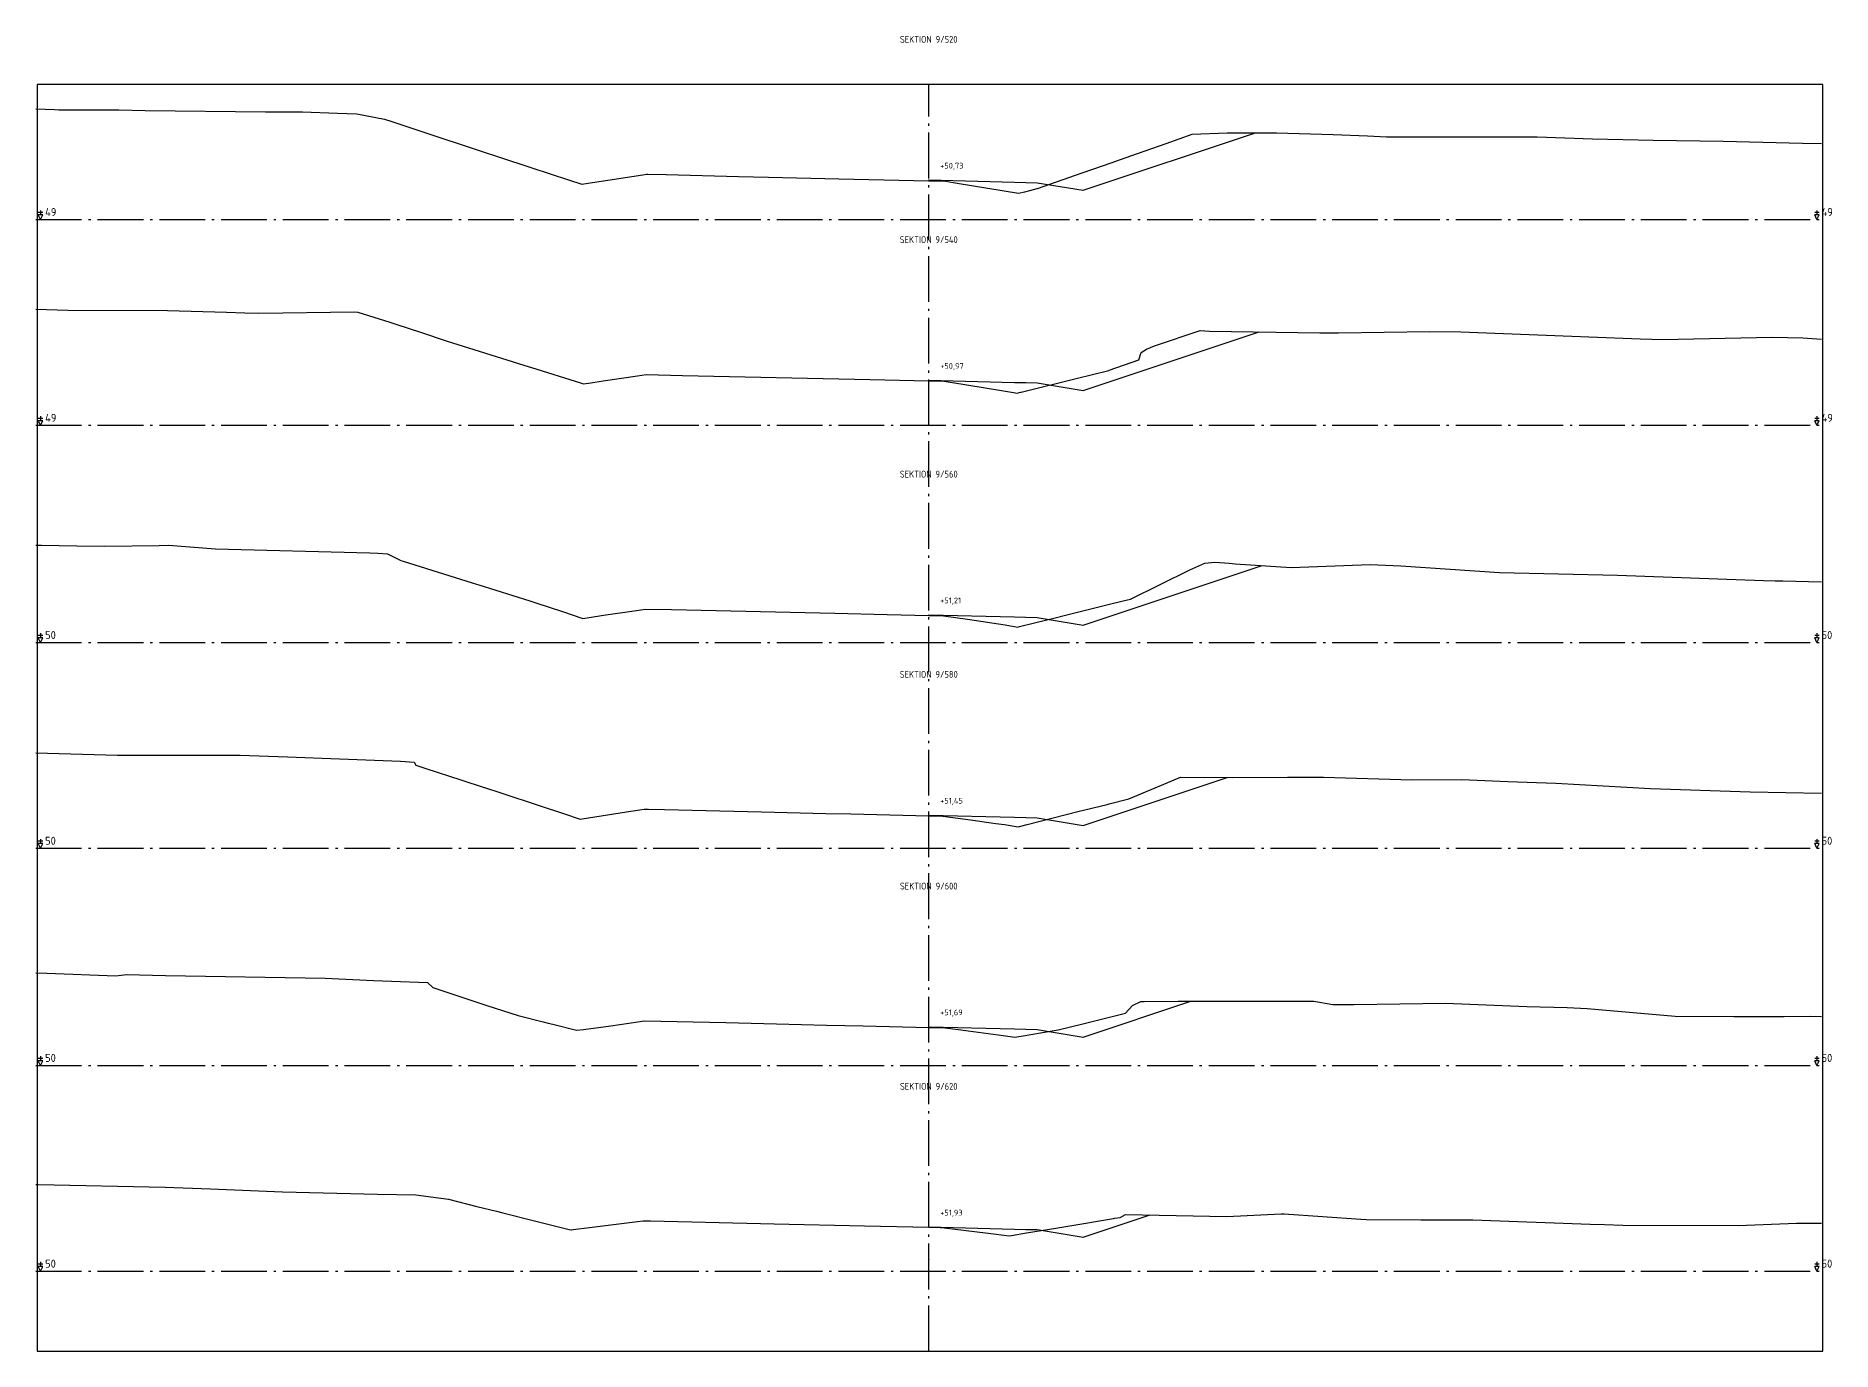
# Model space of a CAD drawing. Header units: metres. Extents: x 164066 to 165347, y 6228109 to 6230364.
# Drawn here: x 164323.6 to 164402.2, y 6229784.2 to 6229841.7 of the extents above; entities that cross this region are included whole.
import ezdxf
from ezdxf.enums import TextEntityAlignment as Align

# ---------------------------------------------------------------- set-up
doc = ezdxf.new("R2010")
doc.units = ezdxf.units.M
doc.header["$LTSCALE"] = 0.1
doc.linetypes.add('CENTRUMLINJE', pattern=[27, 20, -3, 1, -3])
for name, color, linetype in [('M-000', 7, 'Continuous'), ('M-372A', 3, 'Continuous'), ('M-374C', 6, 'Continuous'), ('M-378A', 7, 'CENTRUMLINJE'), ('M-378AT', 4, 'Continuous'), ('M-378B', 4, 'CENTRUMLINJE'), ('M-378BT', 4, 'Continuous'), ('T19202X', 4, 'Continuous')]:
    doc.layers.add(name, color=color, linetype=linetype)
doc.styles.add('ISO35', font='ISO3098', dxfattribs={"height": 3.5})
doc.styles.add('P_ISO_25', font='ISO', dxfattribs={"height": 2.5})
doc.styles.add('P_ISO_30', font='ISO', dxfattribs={"height": 3})

msp = doc.modelspace()

# ---------------------------------------------------------------- linework, layer by layer
at = {"layer": 'M-000'}
msp.add_lwpolyline([(164323.674, 6229784.154), (164401.774, 6229784.154), (164401.774, 6229839.554), (164323.674, 6229839.554), (164323.674, 6229784.154)], dxfattribs=at)
at = {"layer": 'M-372A', "color": 3, "linetype": 'Continuous'}
for points in [[(164323.624, 6229838.503), (164324.433, 6229838.464), (164324.626, 6229838.457), (164327.244, 6229838.45), (164328.402, 6229838.423), (164333.665, 6229838.364), (164335.282, 6229838.362), (164336.818, 6229838.313), (164337.663, 6229838.278), (164338.874, 6229838.042), (164339.187, 6229837.938), (164340.463, 6229837.516), (164343.147, 6229836.628), (164343.862, 6229836.392), (164345.312, 6229835.912), (164346.911, 6229835.383), (164347.496, 6229835.2), (164347.774, 6229835.243), (164347.867, 6229835.257), (164347.973, 6229835.274), (164350.173, 6229835.614), (164350.336, 6229835.637), (164350.393, 6229835.636), (164351.189, 6229835.619), (164354.359, 6229835.542), (164355.67, 6229835.511), (164358.749, 6229835.437), (164362.674, 6229835.343), (164363.415, 6229835.325), (164363.743, 6229835.273), (164363.92, 6229835.245), (164366.6, 6229834.801), (164366.873, 6229834.869), (164367.098, 6229834.925), (164367.423, 6229835.006), (164367.43, 6229835.008), (164369.381, 6229835.69), (164370.694, 6229836.15), (164370.814, 6229836.192), (164371.51, 6229836.435), (164373.063, 6229836.978), (164374.19, 6229837.382), (164375.731, 6229837.449), (164377.89, 6229837.439), (164380.357, 6229837.373), (164381.864, 6229837.31), (164382.698, 6229837.278), (164386.058, 6229837.273), (164389.291, 6229837.264), (164391.712, 6229837.178), (164394.357, 6229837.13), (164397.425, 6229837.076), (164400.895, 6229836.994), (164401.724, 6229836.984)], [(164323.624, 6229829.73), (164325.019, 6229829.69), (164329.374, 6229829.676), (164331.956, 6229829.606), (164332.768, 6229829.566), (164333.37, 6229829.564), (164337.558, 6229829.618), (164337.698, 6229829.601), (164339.104, 6229829.166), (164339.413, 6229829.064), (164340.45, 6229828.721), (164341.615, 6229828.335), (164342.544, 6229828.044), (164345.204, 6229827.209), (164345.263, 6229827.191), (164345.293, 6229827.181), (164347.436, 6229826.508), (164347.573, 6229826.466), (164347.902, 6229826.516), (164348.433, 6229826.598), (164349.933, 6229826.816), (164350.317, 6229826.872), (164351.901, 6229826.837), (164360.117, 6229826.657), (164362.674, 6229826.596), (164363.333, 6229826.58), (164363.63, 6229826.532), (164365.858, 6229826.179), (164366.559, 6229826.063), (164366.634, 6229826.082), (164366.687, 6229826.095), (164366.723, 6229826.104), (164366.885, 6229826.144), (164369.116, 6229826.699), (164370.555, 6229827.056), (164370.563, 6229827.058), (164371.862, 6229827.513), (164371.964, 6229827.833), (164372.205, 6229827.988), (164372.553, 6229828.131), (164374.553, 6229828.799), (164374.96, 6229828.777), (164379.778, 6229828.692), (164379.903, 6229828.692), (164380.59, 6229828.704), (164384.598, 6229828.752), (164385.949, 6229828.746), (164393.792, 6229828.431), (164394.297, 6229828.42), (164394.763, 6229828.41), (164399.569, 6229828.509), (164400.909, 6229828.481), (164401.724, 6229828.421)], [(164323.624, 6229819.413), (164323.868, 6229819.414), (164325.409, 6229819.382), (164326.632, 6229819.365), (164329.016, 6229819.401), (164329.422, 6229819.402), (164331.475, 6229819.252), (164338.233, 6229819.071), (164338.572, 6229819.064), (164338.996, 6229819.023), (164339.578, 6229818.743), (164339.694, 6229818.707), (164342.705, 6229817.761), (164342.889, 6229817.704), (164343, 6229817.669), (164345.225, 6229816.97), (164345.484, 6229816.886), (164346.659, 6229816.5), (164347.552, 6229816.208), (164347.828, 6229816.251), (164348.452, 6229816.347), (164349.79, 6229816.541), (164350.182, 6229816.598), (164350.285, 6229816.613), (164351.419, 6229816.588), (164358.565, 6229816.433), (164360.86, 6229816.379), (164362.674, 6229816.336), (164362.707, 6229816.335), (164363.317, 6229816.321), (164364.372, 6229816.178), (164366.013, 6229815.917), (164366.407, 6229815.855), (164366.577, 6229815.828), (164366.642, 6229815.844), (164367.841, 6229816.145), (164368.143, 6229816.221), (164368.662, 6229816.349), (164370.692, 6229816.853), (164371.371, 6229817.021), (164371.492, 6229817.051), (164374.098, 6229818.33), (164374.749, 6229818.626), (164375.184, 6229818.66), (164375.815, 6229818.624), (164376.084, 6229818.596), (164378.531, 6229818.435), (164381.98, 6229818.561), (164383.325, 6229818.505), (164387.64, 6229818.209), (164392.804, 6229818.099), (164397.188, 6229817.934), (164399.191, 6229817.866), (164399.702, 6229817.849), (164400.035, 6229817.843), (164401.724, 6229817.798)], [(164323.624, 6229810.326), (164327.198, 6229810.221), (164328.953, 6229810.221), (164332.563, 6229810.227), (164334.627, 6229810.153), (164339.564, 6229809.959), (164340.17, 6229809.921), (164340.235, 6229809.782), (164340.677, 6229809.643), (164340.685, 6229809.64), (164342.202, 6229809.143), (164343.231, 6229808.806), (164343.246, 6229808.801), (164343.954, 6229808.569), (164345.635, 6229808.018), (164346.749, 6229807.653), (164347.431, 6229807.429), (164347.523, 6229807.443), (164349.458, 6229807.743), (164350.037, 6229807.832), (164350.233, 6229807.861), (164350.422, 6229807.856), (164351.116, 6229807.841), (164355.364, 6229807.741), (164358.18, 6229807.675), (164359.264, 6229807.649), (164362.674, 6229807.569), (164363.292, 6229807.555), (164364.505, 6229807.39), (164365.611, 6229807.24), (164365.99, 6229807.188), (164366.581, 6229807.094), (164366.983, 6229807.195), (164369.2, 6229807.751), (164370.473, 6229808.07), (164370.572, 6229808.095), (164371.42, 6229808.305), (164372.572, 6229808.791), (164373.692, 6229809.265), (164375.973, 6229809.249), (164378.366, 6229809.264), (164379.937, 6229809.266), (164383.804, 6229809.139), (164385.995, 6229809.153), (164387.997, 6229809.074), (164390.104, 6229809.004), (164394.244, 6229808.771), (164398.607, 6229808.621), (164401.724, 6229808.557)], [(164323.624, 6229800.702), (164324.104, 6229800.683), (164327.119, 6229800.572), (164327.579, 6229800.627), (164329.292, 6229800.587), (164336.273, 6229800.462), (164338.396, 6229800.359), (164340.745, 6229800.273), (164340.987, 6229800.052), (164341.558, 6229799.865), (164343.353, 6229799.278), (164344.71, 6229798.834), (164345.803, 6229798.56), (164346.033, 6229798.502), (164346.229, 6229798.453), (164347.275, 6229798.191), (164347.57, 6229798.228), (164348.775, 6229798.382), (164348.776, 6229798.382), (164349.953, 6229798.564), (164350.238, 6229798.608), (164353.804, 6229798.522), (164356.014, 6229798.469), (164358.202, 6229798.417), (164359.811, 6229798.381), (164362.674, 6229798.316), (164363.28, 6229798.303), (164364.075, 6229798.204), (164364.395, 6229798.165), (164365.928, 6229797.957), (164366.445, 6229797.887), (164366.889, 6229797.961), (164367.568, 6229798.074), (164368.339, 6229798.203), (164369.408, 6229798.47), (164371.277, 6229798.936), (164371.591, 6229799.272), (164371.956, 6229799.445), (164372.1, 6229799.453), (164373.582, 6229799.455), (164373.932, 6229799.463), (164374.074, 6229799.46), (164374.316, 6229799.466), (164379.515, 6229799.464), (164380.349, 6229799.31), (164381.277, 6229799.32), (164385.278, 6229799.381), (164388.84, 6229799.226), (164390.603, 6229799.179), (164391.473, 6229799.141), (164395.327, 6229798.81), (164397.892, 6229798.787), (164400.093, 6229798.789), (164401.251, 6229798.808), (164401.724, 6229798.788)], [(164323.624, 6229791.437), (164323.721, 6229791.436), (164329.273, 6229791.319), (164331.266, 6229791.247), (164334.408, 6229791.122), (164338.557, 6229791.024), (164340.237, 6229790.986), (164341.663, 6229790.795), (164342.911, 6229790.482), (164343.762, 6229790.268), (164344.051, 6229790.195), (164345.434, 6229789.847), (164346.948, 6229789.466), (164347.04, 6229789.456), (164347.046, 6229789.457), (164347.121, 6229789.466), (164347.843, 6229789.558), (164348.418, 6229789.631), (164349.93, 6229789.823), (164350.177, 6229789.854), (164350.51, 6229789.847), (164355.912, 6229789.725), (164359.87, 6229789.636), (164362.674, 6229789.573), (164363.18, 6229789.561), (164363.239, 6229789.56), (164365.276, 6229789.308), (164366.186, 6229789.195), (164366.294, 6229789.213), (164366.953, 6229789.322), (164368.236, 6229789.536), (164368.939, 6229789.653), (164370.752, 6229789.954), (164370.801, 6229789.962), (164371.044, 6229790.003), (164371.276, 6229790.132), (164375.718, 6229790.039), (164378.089, 6229790.156), (164378.222, 6229790.16), (164381.569, 6229789.927), (164381.817, 6229789.914), (164384.201, 6229789.892), (164386.467, 6229789.898), (164391.598, 6229789.708), (164392.231, 6229789.693), (164393.04, 6229789.662), (164398.076, 6229789.655), (164400.623, 6229789.757), (164401.621, 6229789.748), (164401.724, 6229789.746)]]:
    msp.add_lwpolyline(points, dxfattribs=at)
at = {"layer": 'M-374C', "color": 6, "linetype": 'Continuous'}
for points in [[(164362.669, 6229835.385), (164362.67, 6229835.384), (164362.671, 6229835.385), (164362.672, 6229835.385), (164362.673, 6229835.385), (164362.674, 6229835.385), (164366.424, 6229835.291), (164366.924, 6229835.278), (164367.424, 6229835.266), (164369.424, 6229834.932), (164376.967, 6229837.444)], [(164362.669, 6229826.625), (164362.67, 6229826.624), (164362.671, 6229826.625), (164362.672, 6229826.625), (164362.673, 6229826.625), (164362.674, 6229826.625), (164366.424, 6229826.531), (164366.924, 6229826.518), (164367.424, 6229826.506), (164369.424, 6229826.172), (164377.133, 6229828.739)], [(164362.669, 6229816.365), (164362.67, 6229816.364), (164362.671, 6229816.365), (164362.672, 6229816.365), (164362.673, 6229816.365), (164362.674, 6229816.365), (164366.424, 6229816.271), (164366.924, 6229816.258), (164367.424, 6229816.246), (164369.424, 6229815.912), (164377.254, 6229818.519)], [(164362.669, 6229807.605), (164362.67, 6229807.604), (164362.671, 6229807.605), (164362.672, 6229807.605), (164362.673, 6229807.605), (164362.674, 6229807.605), (164366.424, 6229807.511), (164366.924, 6229807.498), (164367.424, 6229807.486), (164369.424, 6229807.152), (164375.728, 6229809.251)], [(164362.669, 6229798.345), (164362.67, 6229798.344), (164362.671, 6229798.345), (164362.672, 6229798.345), (164362.673, 6229798.345), (164362.674, 6229798.345), (164366.424, 6229798.251), (164366.924, 6229798.238), (164367.424, 6229798.226), (164369.424, 6229797.892), (164374.139, 6229799.462)], [(164362.669, 6229789.585), (164362.67, 6229789.584), (164362.671, 6229789.585), (164362.672, 6229789.585), (164362.673, 6229789.585), (164362.674, 6229789.585), (164366.424, 6229789.491), (164366.924, 6229789.478), (164367.424, 6229789.466), (164369.424, 6229789.132), (164372.36, 6229790.11)]]:
    msp.add_lwpolyline(points, dxfattribs=at)
at = {"layer": 'M-378A'}
for p, q in [((164323.624, 6229833.654), (164401.724, 6229833.654)), ((164323.624, 6229824.654), (164401.724, 6229824.654)), ((164323.624, 6229815.154), (164401.724, 6229815.154)), ((164323.624, 6229806.154), (164401.724, 6229806.154)), ((164323.624, 6229796.654), (164401.724, 6229796.654)), ((164323.624, 6229787.654), (164401.724, 6229787.654))]:
    msp.add_line(p, q, dxfattribs=at)
at = {"layer": 'M-378AT'}
for p, q in [((164323.924, 6229833.954), (164323.724, 6229833.954)), ((164323.824, 6229834.054), (164323.824, 6229833.854)), ((164401.624, 6229833.954), (164401.424, 6229833.954)), ((164401.524, 6229834.054), (164401.524, 6229833.854)), ((164323.824, 6229833.654), (164323.724, 6229833.854)), ((164323.924, 6229833.854), (164323.724, 6229833.854)), ((164323.824, 6229833.654), (164323.924, 6229833.854)), ((164401.524, 6229833.654), (164401.424, 6229833.854)), ((164401.624, 6229833.854), (164401.424, 6229833.854)), ((164401.524, 6229833.654), (164401.624, 6229833.854)), ((164323.924, 6229824.954), (164323.724, 6229824.954)), ((164323.824, 6229824.654), (164323.724, 6229824.854)), ((164323.924, 6229824.854), (164323.724, 6229824.854)), ((164323.824, 6229825.054), (164323.824, 6229824.854)), ((164323.824, 6229824.654), (164323.924, 6229824.854)), ((164401.624, 6229824.954), (164401.424, 6229824.954)), ((164401.524, 6229824.654), (164401.424, 6229824.854)), ((164401.624, 6229824.854), (164401.424, 6229824.854)), ((164401.524, 6229825.054), (164401.524, 6229824.854)), ((164401.524, 6229824.654), (164401.624, 6229824.854)), ((164323.924, 6229815.454), (164323.724, 6229815.454)), ((164323.824, 6229815.154), (164323.724, 6229815.354)), ((164323.924, 6229815.354), (164323.724, 6229815.354)), ((164323.824, 6229815.554), (164323.824, 6229815.354)), ((164323.824, 6229815.154), (164323.924, 6229815.354)), ((164401.624, 6229815.454), (164401.424, 6229815.454)), ((164401.524, 6229815.154), (164401.424, 6229815.354)), ((164401.624, 6229815.354), (164401.424, 6229815.354)), ((164401.524, 6229815.554), (164401.524, 6229815.354)), ((164401.524, 6229815.154), (164401.624, 6229815.354)), ((164323.924, 6229806.454), (164323.724, 6229806.454)), ((164323.824, 6229806.554), (164323.824, 6229806.354)), ((164401.624, 6229806.454), (164401.424, 6229806.454)), ((164401.524, 6229806.554), (164401.524, 6229806.354)), ((164323.824, 6229806.154), (164323.724, 6229806.354)), ((164323.924, 6229806.354), (164323.724, 6229806.354)), ((164323.824, 6229806.154), (164323.924, 6229806.354)), ((164401.524, 6229806.154), (164401.424, 6229806.354)), ((164401.624, 6229806.354), (164401.424, 6229806.354)), ((164401.524, 6229806.154), (164401.624, 6229806.354)), ((164323.824, 6229797.054), (164323.824, 6229796.854)), ((164401.524, 6229797.054), (164401.524, 6229796.854)), ((164323.924, 6229796.954), (164323.724, 6229796.954)), ((164323.824, 6229796.654), (164323.724, 6229796.854)), ((164323.924, 6229796.854), (164323.724, 6229796.854)), ((164323.824, 6229796.654), (164323.924, 6229796.854)), ((164401.624, 6229796.954), (164401.424, 6229796.954)), ((164401.524, 6229796.654), (164401.424, 6229796.854)), ((164401.624, 6229796.854), (164401.424, 6229796.854)), ((164401.524, 6229796.654), (164401.624, 6229796.854)), ((164323.924, 6229787.954), (164323.724, 6229787.954)), ((164323.824, 6229787.654), (164323.724, 6229787.854)), ((164323.924, 6229787.854), (164323.724, 6229787.854)), ((164323.824, 6229788.054), (164323.824, 6229787.854)), ((164323.824, 6229787.654), (164323.924, 6229787.854)), ((164401.624, 6229787.954), (164401.424, 6229787.954)), ((164401.524, 6229787.654), (164401.424, 6229787.854)), ((164401.624, 6229787.854), (164401.424, 6229787.854)), ((164401.524, 6229788.054), (164401.524, 6229787.854)), ((164401.524, 6229787.654), (164401.624, 6229787.854))]:
    msp.add_line(p, q, dxfattribs=at)
at = {"layer": 'M-378B', "linetype": 'CENTRUMLINJE'}
msp.add_line((164362.674, 6229784.154), (164362.674, 6229839.554), dxfattribs=at)
at = {"layer": 'T19202X'}
for centre in [(164362.674, 6229834.154), (164362.674, 6229825.154), (164362.674, 6229815.154), (164362.674, 6229806.154), (164362.674, 6229797.154), (164362.674, 6229788.154)]:
    msp.add_circle(centre, 0.001, dxfattribs=at)

# ---------------------------------------------------------------- texts
at = {"layer": 'M-378AT', "style": 'ISO35'}
for s, p in [('49', (164324.024, 6229833.804)), ('49', (164401.724, 6229833.804)), ('49', (164324.024, 6229824.804)), ('49', (164401.724, 6229824.804)), ('50', (164324.024, 6229815.304)), ('50', (164401.724, 6229815.304)), ('50', (164324.024, 6229806.304)), ('50', (164401.724, 6229806.304)), ('50', (164324.024, 6229796.804)), ('50', (164401.724, 6229796.804)), ('50', (164324.024, 6229787.804)), ('50', (164401.724, 6229787.804))]:
    msp.add_text(s, height=0.35, dxfattribs=at).set_placement(p)
at = {"layer": 'M-378BT', "style": 'P_ISO_30'}
for s, p in [('SEKTION 9/520', (164362.674, 6229841.385)), ('SEKTION 9/540', (164362.674, 6229832.625)), ('SEKTION 9/560', (164362.674, 6229822.365)), ('SEKTION 9/580', (164362.674, 6229813.605)), ('SEKTION 9/600', (164362.674, 6229804.345)), ('SEKTION 9/620', (164362.674, 6229795.585))]:
    msp.add_text(s, height=0.3, dxfattribs=at).set_placement(p, align=Align.CENTER)
at = {"layer": 'M-378BT', "style": 'P_ISO_25'}
for s, p in [('+50,73', (164363.174, 6229835.885)), ('+50,97', (164363.174, 6229827.125)), ('+51,21', (164363.174, 6229816.865)), ('+51,45', (164363.174, 6229808.105)), ('+51,69', (164363.174, 6229798.845)), ('+51,93', (164363.174, 6229790.085))]:
    msp.add_text(s, height=0.25, dxfattribs=at).set_placement(p)

doc.saveas('drawing.dxf')
